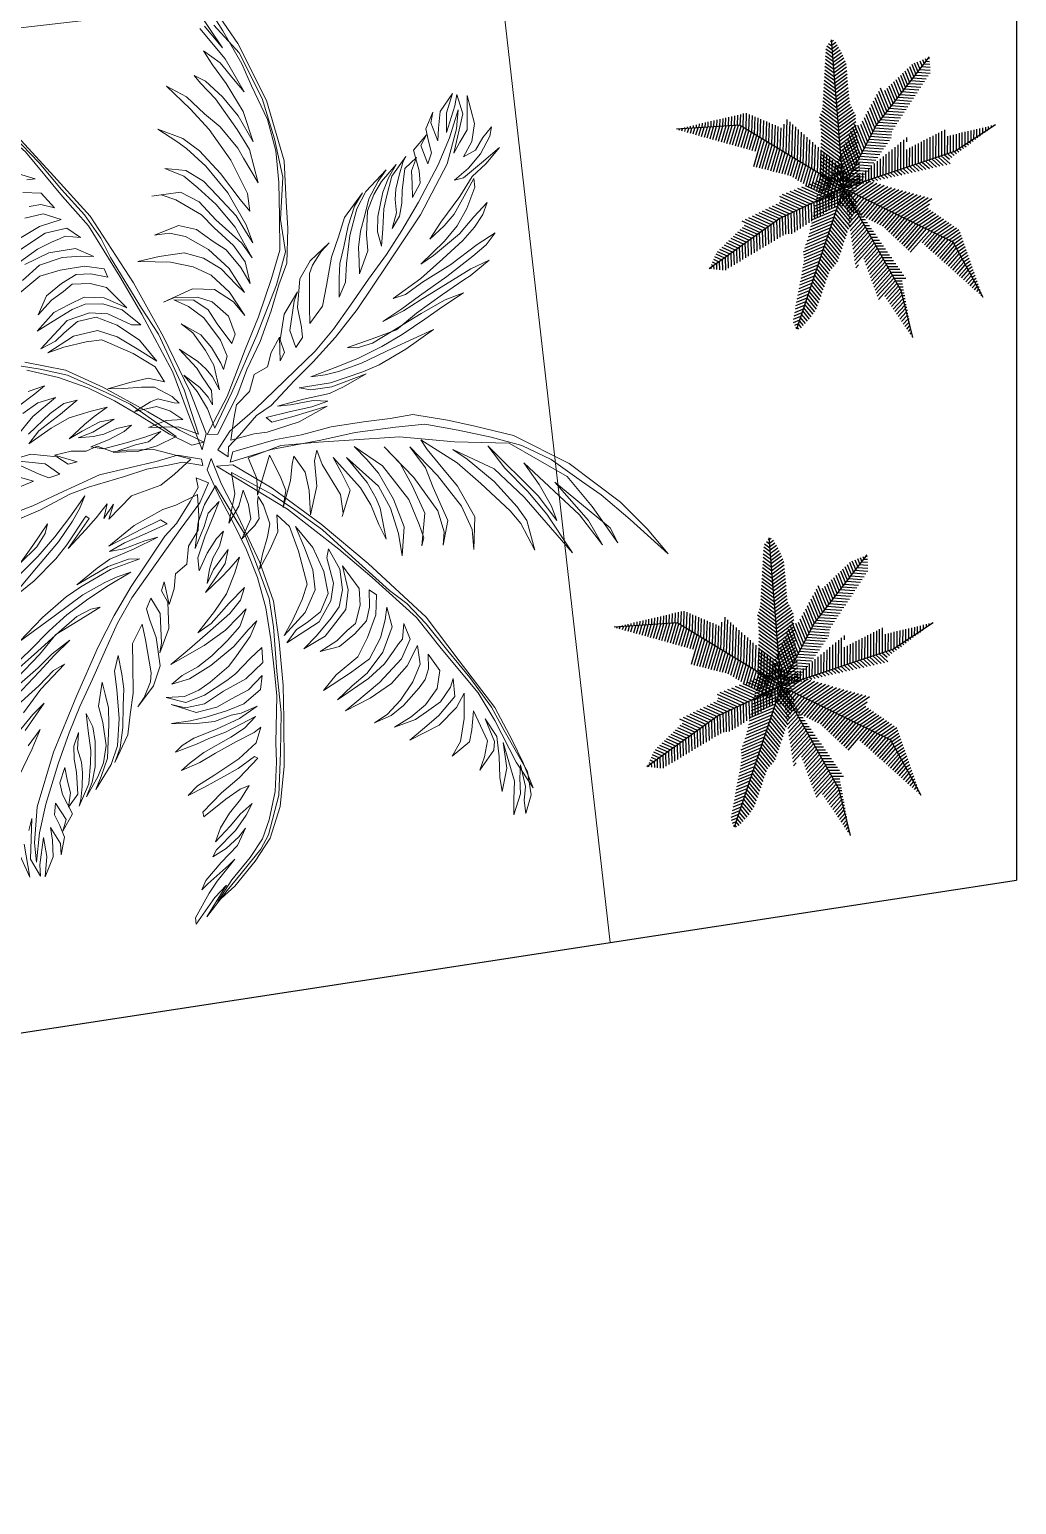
# Model space of a CAD drawing. Header units: millimetres. Extents: x 72 to 2370, y -203 to 794.
# Drawn here: x 1728.5 to 1737.47, y 323.23 to 336.64 of the extents above; entities that cross this region are included whole.
import ezdxf

# ---------------------------------------------------------------- set-up
doc = ezdxf.new("R2010")
doc.units = ezdxf.units.MM
doc.layers.add('01_Fina', color=250, linetype='Continuous', lineweight=15)
doc.layers.add('2D VEGETACION', color=74, linetype='Continuous', lineweight=5)
doc.layers.add('BOSQUENUEVO', color=64, linetype='Continuous')

# ---------------------------------------------------------------- blocks, each defined once
blk = doc.blocks.new('A-19')
at = {"layer": '2D VEGETACION'}
for points in [[(0.0015, 0.0278), (-0.0009, 0.1149), (0.0033, 0.1653), (0.003, 0.2253), (0.0087, 0.2883), (0.0156, 0.3399), (0.0192, 0.3846), (0.0468, 0.4471), (0.0704, 0.4926), (0.1082, 0.5631), (0.1877, 0.6544), (0.2856, 0.7318), (0.3487, 0.7691), (0.4059, 0.796), (0.3228, 0.7418), (0.2623, 0.6993), (0.2272, 0.6687), (0.1717, 0.6222), (0.131, 0.5739), (0.1002, 0.5207), (0.071, 0.4617), (0.0431, 0.4023), (0.0344, 0.3455), (0.0252, 0.267), (0.0228, 0.1992), (0.0162, 0.1014), (0.02, 0.0183), (0.0015, 0.0278), (0.0015, 0.0278)], [(0.0203, 0.0539), (0.0636, 0.0603), (0.0947, 0.0535), (0.0553, 0.0779), (0.0256, 0.0951), (0.0702, 0.1054), (0.0999, 0.1087), (0.1309, 0.0953), (0.0837, 0.1225), (0.0539, 0.1332), (0.0397, 0.1405), (0.0753, 0.154), (0.1114, 0.1528), (0.1577, 0.1435), (0.1069, 0.169), (0.058, 0.1771), (0.0395, 0.1866), (0.0691, 0.1899), (0.134, 0.2097), (0.1704, 0.2054), (0.1764, 0.2018), (0.131, 0.2298), (0.0929, 0.2215), (0.061, 0.214), (0.1319, 0.2506), (0.1687, 0.2615), (0.2093, 0.2667), (0.2403, 0.2738), (0.1795, 0.2774), (0.1594, 0.2744), (0.1248, 0.2656), (0.0676, 0.2386), (0.137, 0.2853), (0.1843, 0.2969), (0.2357, 0.2996), (0.2795, 0.2955), (0.226, 0.3133), (0.1688, 0.3068), (0.1128, 0.2911), (0.0811, 0.2762), (0.0507, 0.2586), (0.1009, 0.3027), (0.1769, 0.3353), (0.2293, 0.3428), (0.2563, 0.3448), (0.2705, 0.3375), (0.2109, 0.3589), (0.1524, 0.3485), (0.1051, 0.337), (0.0659, 0.3152), (0.1382, 0.3558), (0.2128, 0.3845), (0.2551, 0.3862), (0.2797, 0.3773), (0.2353, 0.3984), (0.1663, 0.3873), (0.1258, 0.3822), (0.0788, 0.3632), (0.1458, 0.4013), (0.2156, 0.431), (0.2641, 0.4399), (0.3027, 0.4334), (0.2418, 0.4509), (0.1757, 0.4337), (0.1352, 0.4146), (0.0921, 0.3943), (0.0706, 0.3874), (0.132, 0.4442), (0.1824, 0.4788), (0.2477, 0.5203), (0.2767, 0.534), (0.334, 0.5471), (0.274, 0.5467), (0.2437, 0.5357), (0.1851, 0.5048), (0.1298, 0.4647), (0.1049, 0.4423), (0.1609, 0.5106), (0.2289, 0.5534), (0.357, 0.617), (0.2719, 0.5877), (0.22, 0.5632), (0.1653, 0.5309), (0.1148, 0.5103), (0.2334, 0.5803), (0.2892, 0.6034), (0.2595, 0.6001), (0.2127, 0.5877), (0.1644, 0.5692), (0.2894, 0.6486), (0.3566, 0.6771), (0.3041, 0.6631), (0.2156, 0.6181), (0.3288, 0.6995), (0.3608, 0.707), (0.2796, 0.6762), (0.2109, 0.6439), (0.1201, 0.5516), (0.0908, 0.4495), (0.0545, 0.3486), (0.0366, 0.252), (0.0253, 0.1939), (0.0132, 0.1215), (0.0203, 0.0539), (0.0203, 0.0539)], [(-0.0211, 0.0301), (-0.0218, 0.0771), (-0.0186, 0.1022), (-0.0223, 0.1672), (-0.0379, 0.2276), (-0.0352, 0.1557), (-0.0348, 0.1161), (-0.0467, 0.1072), (-0.0461, 0.156), (-0.0447, 0.1986), (-0.0474, 0.2317), (-0.0558, 0.204), (-0.0586, 0.1597), (-0.0627, 0.1341), (-0.0628, 0.1868), (-0.0611, 0.2381), (-0.0666, 0.2678), (-0.0798, 0.3164), (-0.0723, 0.2457), (-0.0767, 0.205), (-0.0863, 0.1843), (-0.0806, 0.2451), (-0.0851, 0.3117), (-0.0904, 0.3458), (-0.107, 0.4036), (-0.1304, 0.4646), (-0.1149, 0.3794), (-0.1021, 0.3134), (-0.0979, 0.2659), (-0.0981, 0.2389), (-0.1013, 0.2116), (-0.1067, 0.2618), (-0.1126, 0.3085), (-0.1236, 0.3592), (-0.1361, 0.4038), (-0.1541, 0.4534), (-0.1688, 0.4938), (-0.1848, 0.539), (-0.18, 0.5014), (-0.1664, 0.4498), (-0.1478, 0.3876), (-0.1344, 0.3433), (-0.133, 0.3128), (-0.1382, 0.2942), (-0.1427, 0.3448), (-0.148, 0.395), (-0.1696, 0.4407), (-0.1918, 0.4991), (-0.2085, 0.546), (-0.213, 0.5601), (-0.2333, 0.6032), (-0.226, 0.5647), (-0.2061, 0.4999), (-0.1919, 0.4539), (-0.1802, 0.4175), (-0.1703, 0.3737), (-0.1846, 0.4154), (-0.2002, 0.4553), (-0.2232, 0.5155), (-0.2488, 0.5744), (-0.2633, 0.6052), (-0.2815, 0.6278), (-0.2685, 0.5887), (-0.2437, 0.5294), (-0.2243, 0.4676), (-0.2095, 0.4295), (-0.2083, 0.4042), (-0.2321, 0.4661), (-0.2584, 0.5172), (-0.2834, 0.5634), (-0.3023, 0.5921), (-0.3223, 0.6139), (-0.3428, 0.6279), (-0.3223, 0.5956), (-0.297, 0.5602), (-0.2692, 0.5013), (-0.2589, 0.4728), (-0.2907, 0.5288), (-0.3131, 0.5602), (-0.3416, 0.5865), (-0.3772, 0.6117), (-0.3945, 0.6143), (-0.3659, 0.5879), (-0.3366, 0.5598), (-0.3197, 0.5355), (-0.3018, 0.5021), (-0.3285, 0.5314), (-0.3674, 0.5797), (-0.3989, 0.6122), (-0.416, 0.6439), (-0.4396, 0.6779), (-0.4201, 0.6366), (-0.4006, 0.5953), (-0.4006, 0.577), (-0.4159, 0.6095), (-0.4374, 0.6392), (-0.466, 0.6655), (-0.4823, 0.6728), (-0.4667, 0.6512), (-0.4467, 0.6316), (-0.4399, 0.6057), (-0.4647, 0.6285), (-0.497, 0.6423), (-0.5531, 0.6427), (-0.4891, 0.6256), (-0.4691, 0.606), (-0.4516, 0.5895), (-0.5213, 0.6254), (-0.5601, 0.6233), (-0.5398, 0.6145), (-0.4939, 0.5856), (-0.5307, 0.5952), (-0.5641, 0.616), (-0.5362, 0.584), (-0.506, 0.5724), (-0.4822, 0.5654), (-0.5197, 0.5606), (-0.5391, 0.5697), (-0.5109, 0.5486), (-0.4865, 0.5472), (-0.463, 0.5475), (-0.4442, 0.5349), (-0.4821, 0.531), (-0.4992, 0.5466), (-0.4768, 0.5152), (-0.435, 0.5156), (-0.4116, 0.5115), (-0.3886, 0.4901), (-0.415, 0.496), (-0.4389, 0.5008), (-0.4616, 0.517), (-0.4465, 0.4897), (-0.4068, 0.474), (-0.3831, 0.4669), (-0.3598, 0.4564), (-0.3398, 0.4368), (-0.3677, 0.4527), (-0.3933, 0.4567), (-0.4123, 0.4628), (-0.4368, 0.476), (-0.4591, 0.4891), (-0.4685, 0.4976), (-0.4385, 0.4612), (-0.4024, 0.4417), (-0.3809, 0.4303), (-0.3442, 0.4186), (-0.3122, 0.4079), (-0.3409, 0.4072), (-0.3695, 0.4153), (-0.4129, 0.4367), (-0.4373, 0.4543), (-0.4582, 0.4756), (-0.4337, 0.4398), (-0.4129, 0.4185), (-0.3855, 0.3991), (-0.3414, 0.3855), (-0.3098, 0.38), (-0.2713, 0.353), (-0.2942, 0.3583), (-0.3206, 0.3641), (-0.3508, 0.3757), (-0.3787, 0.3916), (-0.4075, 0.407), (-0.4361, 0.4333), (-0.4534, 0.4542), (-0.4228, 0.4052), (-0.3947, 0.3798), (-0.3478, 0.3534), (-0.2965, 0.3336), (-0.2624, 0.3228), (-0.2372, 0.3035), (-0.2726, 0.3126), (-0.3003, 0.321), (-0.3291, 0.3365), (-0.3669, 0.3552), (-0.4008, 0.3768), (-0.4216, 0.3982), (-0.384, 0.3525), (-0.3505, 0.3317), (-0.3158, 0.3083), (-0.265, 0.285), (-0.228, 0.268), (-0.2017, 0.2352), (-0.232, 0.2425), (-0.296, 0.2596), (-0.3102, 0.269), (-0.3318, 0.2922), (-0.344, 0.3112), (-0.3198, 0.2667), (-0.2904, 0.2386), (-0.2378, 0.2204), (-0.1991, 0.2182), (-0.1792, 0.2147), (-0.1635, 0.1974), (-0.1988, 0.1947), (-0.2513, 0.2172), (-0.2672, 0.228), (-0.2319, 0.192), (-0.1858, 0.1718), (-0.1597, 0.1734), (-0.1464, 0.1613), (-0.191, 0.1715), (-0.1663, 0.1487), (-0.1414, 0.1346), (-0.1334, 0.1062), (-0.1037, 0.089), (-0.0849, 0.0581), (-0.0599, 0.0462), (-0.0211, 0.0301), (-0.0211, 0.0301)], [(-0.1021, 0.179), (-0.1281, 0.2227), (-0.1634, 0.277), (-0.2052, 0.3315), (-0.2743, 0.4096), (-0.3519, 0.4967), (-0.4346, 0.5717), (-0.4961, 0.6061), (-0.531, 0.6187), (-0.4825, 0.5889), (-0.4372, 0.5543), (-0.3767, 0.499), (-0.3316, 0.4536), (-0.2943, 0.4131), (-0.2566, 0.3674), (-0.2163, 0.3208), (-0.1795, 0.2769), (-0.1474, 0.2318), (-0.0676, 0.0899), (-0.0385, 0.0327), (-0.0096, 0.0011), (0.0086, 0.0172), (-0.01, 0.0224), (-0.0268, 0.0489), (-0.055, 0.0905), (-0.0668, 0.1225), (-0.1021, 0.179), (-0.1021, 0.179)], [(0.0257, 0.022), (0.0889, 0.0841), (0.1807, 0.1586), (0.2771, 0.2277), (0.4069, 0.3105), (0.5049, 0.3513), (0.6099, 0.3954), (0.6794, 0.4121), (0.7275, 0.4219), (0.7794, 0.4281), (0.7229, 0.4089), (0.6345, 0.3888), (0.5741, 0.371), (0.4729, 0.3233), (0.4026, 0.2923), (0.3058, 0.2284), (0.2364, 0.1795), (0.1359, 0.1031), (0.0776, 0.0465), (0.0202, -0.0096), (0.0257, 0.022), (0.0257, 0.022)], [(0.0395, 0.0156), (0.0812, 0.0116), (0.1332, -0.0144), (0.1064, 0.0128), (0.0785, 0.0287), (0.1082, 0.0319), (0.1364, 0.0291), (0.1693, 0.0027), (0.1504, 0.0335), (0.1398, 0.0447), (0.1081, 0.0502), (0.0978, 0.0539), (0.1166, 0.0596), (0.155, 0.0626), (0.1782, 0.052), (0.2083, 0.034), (0.2349, 0.0207), (0.2026, 0.0506), (0.1735, 0.0735), (0.1415, 0.0799), (0.1693, 0.0984), (0.2199, 0.1029), (0.2864, 0.1031), (0.3126, 0.0864), (0.3476, 0.0577), (0.3714, 0.0346), (0.3387, 0.0858), (0.3011, 0.1154), (0.262, 0.1206), (0.2171, 0.1155), (0.1726, 0.1096), (0.2201, 0.132), (0.2708, 0.1409), (0.3142, 0.1377), (0.3446, 0.1144), (0.3587, 0.0845), (0.3664, 0.0612), (0.3867, 0.0364), (0.3631, 0.107), (0.3295, 0.1395), (0.2972, 0.1533), (0.2467, 0.1532), (0.2303, 0.1605), (0.2745, 0.1717), (0.3144, 0.1668), (0.345, 0.1522), (0.3623, 0.1314), (0.3881, 0.0951), (0.4065, 0.0651), (0.3932, 0.1115), (0.3721, 0.1381), (0.3526, 0.1633), (0.3169, 0.1777), (0.269, 0.1787), (0.3199, 0.1985), (0.352, 0.1921), (0.3838, 0.1748), (0.3929, 0.1555), (0.4076, 0.1312), (0.4194, 0.0948), (0.4194, 0.1335), (0.4028, 0.1687), (0.3843, 0.1966), (0.3602, 0.2089), (0.3273, 0.217), (0.3402, 0.2285), (0.3778, 0.2172), (0.4163, 0.1902), (0.4475, 0.1629), (0.4707, 0.1136), (0.4943, 0.0818), (0.474, 0.141), (0.4571, 0.1836), (0.423, 0.2148), (0.3912, 0.2321), (0.3684, 0.2417), (0.408, 0.2421), (0.4512, 0.212), (0.4829, 0.1721), (0.4991, 0.1378), (0.5183, 0.1039), (0.4938, 0.1719), (0.4738, 0.2097), (0.4543, 0.2328), (0.4429, 0.2457), (0.4361, 0.2554), (0.4076, 0.2656), (0.4399, 0.2701), (0.4728, 0.2437), (0.5064, 0.1907), (0.533, 0.1344), (0.5429, 0.1133), (0.5311, 0.1658), (0.5143, 0.2127), (0.4887, 0.2512), (0.4554, 0.2806), (0.4918, 0.2763), (0.5218, 0.2539), (0.5498, 0.2219), (0.5704, 0.1897), (0.5802, 0.162), (0.5744, 0.197), (0.5612, 0.2251), (0.5359, 0.2627), (0.5232, 0.2782), (0.5048, 0.2899), (0.4771, 0.2962), (0.5135, 0.3102), (0.5458, 0.2964), (0.5708, 0.2662), (0.5862, 0.2337), (0.5979, 0.1973), (0.5937, 0.2405), (0.5843, 0.2651), (0.5728, 0.2962), (0.5499, 0.322), (0.5349, 0.331), (0.5696, 0.3259), (0.5978, 0.2865), (0.6111, 0.2584), (0.6293, 0.2196), (0.616, 0.2822), (0.5913, 0.3232), (0.5682, 0.3446), (0.6158, 0.3326), (0.6567, 0.3143), (0.6806, 0.2911), (0.6619, 0.3307), (0.6408, 0.3412), (0.6059, 0.3538), (0.6692, 0.3654), (0.6972, 0.3517), (0.7203, 0.3368), (0.6894, 0.3727), (0.6739, 0.3783), (0.6263, 0.372), (0.6653, 0.385), (0.7044, 0.3798), (0.7429, 0.3711), (0.7711, 0.3682), (0.7294, 0.3883), (0.6795, 0.3938), (0.7578, 0.3964), (0.7915, 0.3865), (0.8209, 0.3788), (0.7845, 0.4014), (0.7546, 0.4078), (0.7304, 0.4157), (0.773, 0.4143), (0.7989, 0.405), (0.8241, 0.4018), (0.7915, 0.4209), (0.7463, 0.4254), (0.6574, 0.4017), (0.6076, 0.389), (0.5413, 0.3631), (0.4806, 0.3344), (0.419, 0.3076), (0.3714, 0.2808), (0.3386, 0.2546), (0.2419, 0.1907), (0.1915, 0.1583), (0.1405, 0.116), (0.101, 0.0812), (0.0395, 0.0156), (0.0395, 0.0156)], [(-0.0517, 0.006), (-0.0914, 0.0012), (-0.1295, -0.0092), (-0.1664, -0.0266), (-0.1358, -0.0025), (-0.113, 0.0083), (-0.0968, 0.0127), (-0.1241, 0.0181), (-0.1543, 0.007), (-0.1732, 0.0014), (-0.2177, -0.0228), (-0.1861, 0.006), (-0.1671, 0.0182), (-0.1495, 0.0265), (-0.1215, 0.0333), (-0.1707, 0.0348), (-0.2022, 0.0264), (-0.2413, 0.0112), (-0.2643, -0.0061), (-0.234, 0.0254), (-0.2049, 0.0391), (-0.1708, 0.0487), (-0.1577, 0.0506), (-0.1813, 0.0642), (-0.2145, 0.0593), (-0.2641, 0.0391), (-0.2929, 0.0159), (-0.3126, -0.0085), (-0.3022, 0.0287), (-0.2773, 0.0512), (-0.2466, 0.0614), (-0.2023, 0.079), (-0.2181, 0.0899), (-0.2552, 0.0864), (-0.2901, 0.0624), (-0.3064, 0.0375), (-0.3169, -0.0062), (-0.3135, -0.0293), (-0.3243, 0.0322), (-0.3125, 0.0733), (-0.2801, 0.1026), (-0.2484, 0.1175), (-0.3001, 0.0996), (-0.3408, 0.074), (-0.3654, 0.0441), (-0.385, 0.0036), (-0.3931, -0.0249), (-0.4025, -0.0573), (-0.4011, -0.0147), (-0.3961, 0.0339), (-0.3766, 0.0678), (-0.3477, 0.0954), (-0.3111, 0.1159), (-0.2921, 0.1281), (-0.3443, 0.111), (-0.3906, 0.0816), (-0.4258, 0.0446), (-0.4404, 0.0162), (-0.4437, -0.0133), (-0.45, 0.0364), (-0.434, 0.0687), (-0.4029, 0.0941), (-0.3812, 0.114), (-0.3407, 0.1331), (-0.3065, 0.1428), (-0.3492, 0.1442), (-0.3856, 0.1302), (-0.4284, 0.1025), (-0.4588, 0.0849), (-0.4998, 0.0441), (-0.516, 0.0192), (-0.5182, 0.001), (-0.5121, 0.0566), (-0.4845, 0.0868), (-0.4426, 0.1098), (-0.3861, 0.1472), (-0.3532, 0.1595), (-0.4192, 0.1423), (-0.4711, 0.1178), (-0.5113, 0.0914), (-0.5405, 0.0711), (-0.5639, 0.0386), (-0.55, 0.0775), (-0.521, 0.1051), (-0.488, 0.1239), (-0.44, 0.1498), (-0.4032, 0.1607), (-0.3817, 0.1676), (-0.4187, 0.1641), (-0.4875, 0.1456), (-0.5482, 0.117), (-0.591, 0.0893), (-0.6088, 0.0744), (-0.6412, 0.0452), (-0.6115, 0.0871), (-0.5805, 0.1125), (-0.5272, 0.1409), (-0.4688, 0.1652), (-0.4424, 0.1777), (-0.4766, 0.1819), (-0.547, 0.167), (-0.6155, 0.1412), (-0.6635, 0.1153), (-0.7178, 0.0822), (-0.6879, 0.1146), (-0.6473, 0.1402), (-0.615, 0.1629), (-0.5666, 0.1857), (-0.5447, 0.1918), (-0.4917, 0.2071), (-0.5583, 0.2069), (-0.6017, 0.1939), (-0.6701, 0.1681), (-0.7067, 0.1476), (-0.7243, 0.1393), (-0.7082, 0.1577), (-0.6702, 0.182), (-0.6271, 0.2023), (-0.5711, 0.218), (-0.6325, 0.2138), (-0.6939, 0.1956), (-0.7356, 0.1792), (-0.7663, 0.169), (-0.7352, 0.1944), (-0.6983, 0.2118), (-0.6692, 0.2255), (-0.7406, 0.2058), (-0.8101, 0.173)], [(-0.8116, 0.1831), (-0.7624, 0.2063), (-0.8435, 0.1777)], [(-0.8095, 0.2013), (-0.7447, 0.2351), (-0.6481, 0.2559), (-0.5658, 0.2592), (-0.4902, 0.2562), (-0.4116, 0.2309), (-0.3486, 0.2251), (-0.2911, 0.192), (-0.2059, 0.13), (-0.1106, 0.0556), (-0.0517, 0.006), (-0.0517, 0.006)], [(-0.039, 0.0087), (-0.1047, 0.0659), (-0.1462, 0.0947), (-0.1923, 0.1332), (-0.2446, 0.1688), (-0.2897, 0.1959), (-0.3265, 0.2216), (-0.3913, 0.2404), (-0.4424, 0.2508), (-0.5199, 0.2669), (-0.6418, 0.2632), (-0.763, 0.2372), (-0.8318, 0.2123)], [(-0.8899, 0.1849), (-0.7944, 0.2149), (-0.723, 0.2346), (-0.6771, 0.2422), (-0.6059, 0.2554), (-0.5428, 0.2561), (-0.4821, 0.246), (-0.4181, 0.2311), (-0.3545, 0.2148), (-0.3051, 0.1854), (-0.2396, 0.1421), (-0.1848, 0.1013), (-0.1052, 0.0442), (-0.0434, -0.0116), (-0.039, 0.0087), (-0.039, 0.0087)], [(0.0228, -0.0288), (0.0033, -0.0157), (0.0551, -0.0089), (0.1244, 0.0065), (0.2228, 0.0249), (0.3021, 0.0316), (0.3811, 0.022), (0.4649, 0.0086), (0.5278, -0.0063), (0.6172, -0.0289), (0.6912, -0.0563), (0.7454, -0.0904), (0.7812, -0.1299), (0.8181, -0.1804), (0.8391, -0.22), (0.8047, -0.1829), (0.7723, -0.1377), (0.7432, -0.1054), (0.7103, -0.0835), (0.6604, -0.0582), (0.6056, -0.0417), (0.5695, -0.0332), (0.4813, -0.0087), (0.4357, -0.0015), (0.3728, 0.0078), (0.3107, 0.014), (0.2496, 0.0129), (0.1922, 0.006), (0.1373, -0.005), (0.0714, -0.0205), (0.0228, -0.0288), (0.0228, -0.0288)], [(0.0571, -0.0214), (0.0868, -0.051), (0.1166, -0.0715), (0.1645, -0.0899), (0.128, -0.0622), (0.1044, -0.0481), (0.0881, -0.0216), (0.1152, -0.0415), (0.1457, -0.065), (0.1837, -0.0895), (0.2089, -0.0934), (0.1793, -0.0694), (0.1561, -0.0448), (0.1459, -0.0283), (0.1721, -0.0429), (0.1917, -0.0617), (0.2102, -0.0732), (0.2365, -0.0843), (0.2134, -0.0655), (0.1826, -0.0285), (0.2073, -0.0407), (0.233, -0.0694), (0.2524, -0.0917), (0.2327, -0.0559), (0.2204, -0.036), (0.2024, -0.0105), (0.2296, -0.0269), (0.2651, -0.053), (0.2924, -0.0842), (0.3241, -0.1263), (0.3136, -0.0962), (0.2843, -0.0526), (0.2618, -0.0161), (0.284, -0.0299), (0.3039, -0.0565), (0.3299, -0.1079), (0.3533, -0.1551), (0.3706, -0.1924), (0.3511, -0.12), (0.3333, -0.0726), (0.3144, -0.042), (0.3031, -0.0238), (0.3329, -0.0443), (0.3535, -0.0739), (0.3743, -0.1113), (0.388, -0.1428), (0.3971, -0.1761), (0.4084, -0.2), (0.407, -0.1643), (0.3919, -0.1176), (0.3676, -0.0652), (0.3434, -0.0298), (0.3307, -0.0091), (0.3569, -0.0295), (0.3867, -0.0648), (0.402, -0.084), (0.4229, -0.1271), (0.4325, -0.152), (0.4374, -0.1821), (0.4305, -0.2172), (0.4493, -0.1828), (0.4449, -0.1443), (0.4283, -0.0951), (0.4196, -0.0754), (0.3981, -0.0406), (0.3834, -0.0131), (0.4118, -0.0184), (0.4342, -0.0584), (0.4468, -0.1066), (0.461, -0.1481), (0.4591, -0.1858), (0.4461, -0.211), (0.4733, -0.168), (0.4731, -0.1269), (0.465, -0.0953), (0.4561, -0.0586), (0.4361, -0.0263), (0.4614, -0.0358), (0.4806, -0.0743), (0.4845, -0.1085), (0.4869, -0.1493), (0.486, -0.183), (0.4822, -0.2196), (0.4934, -0.1784), (0.4994, -0.1381), (0.4955, -0.104), (0.4967, -0.0838), (0.4911, -0.0506), (0.506, -0.0895), (0.5143, -0.1381), (0.5202, -0.1847), (0.5282, -0.2107), (0.5379, -0.2264), (0.5327, -0.1828), (0.5282, -0.157), (0.5242, -0.1228), (0.5168, -0.0885), (0.5098, -0.0586), (0.5261, -0.0851), (0.5367, -0.1151), (0.5519, -0.1732), (0.5651, -0.2039), (0.5752, -0.2239), (0.5687, -0.1856), (0.5591, -0.1516), (0.5472, -0.1063), (0.5391, -0.0691), (0.5321, -0.054), (0.5593, -0.0703), (0.5808, -0.1108), (0.5995, -0.1632), (0.6116, -0.2015), (0.6254, -0.2238), (0.6175, -0.1887), (0.6068, -0.1473), (0.5992, -0.1165), (0.5846, -0.0798), (0.5894, -0.0746), (0.6169, -0.1193), (0.6363, -0.1599), (0.6639, -0.2046), (0.6731, -0.2047), (0.6503, -0.1548), (0.6387, -0.123), (0.6361, -0.1041), (0.6582, -0.127), (0.6786, -0.1544), (0.7018, -0.179), (0.7255, -0.1952), (0.703, -0.1588), (0.686, -0.135), (0.6714, -0.1075), (0.6907, -0.1241), (0.7138, -0.1521), (0.7414, -0.1968), (0.7523, -0.2072), (0.7436, -0.1783), (0.7279, -0.1491), (0.715, -0.1319), (0.7433, -0.1556), (0.7674, -0.1945), (0.7938, -0.2319), (0.8093, -0.244), (0.8007, -0.23), (0.7762, -0.1811), (0.7675, -0.167), (0.8003, -0.2108), (0.8192, -0.2322), (0.8584, -0.2698), (0.8707, -0.2713), (0.8298, -0.2234), (0.8124, -0.1953), (0.8621, -0.248), (0.8226, -0.197), (0.7976, -0.1621), (0.7618, -0.1133), (0.7386, -0.0923), (0.6687, -0.0531), (0.5901, -0.0296), (0.5153, -0.0083), (0.4348, 0.0037), (0.35, 0.0188), (0.2949, 0.0248), (0.2131, 0.0166), (0.1613, 0.0098), (0.0571, -0.0214), (0.0571, -0.0214)], [(-0.0485, -0.028), (-0.072, -0.0627), (-0.0854, -0.1185), (-0.0898, -0.0819), (-0.0834, -0.0499), (-0.1061, -0.0702), (-0.121, -0.0934), (-0.1224, -0.136), (-0.1329, -0.1022), (-0.1347, -0.087), (-0.1193, -0.0582), (-0.116, -0.0491), (-0.1319, -0.0587), (-0.1582, -0.0873), (-0.1649, -0.1119), (-0.1705, -0.1457), (-0.1777, -0.176), (-0.1793, -0.1316), (-0.1784, -0.0947), (-0.163, -0.0659), (-0.1958, -0.076), (-0.2319, -0.1113), (-0.2731, -0.163), (-0.2768, -0.1938), (-0.2774, -0.2381), (-0.2747, -0.2713), (-0.2939, -0.2147), (-0.2928, -0.1669), (-0.2711, -0.133), (-0.2386, -0.1015), (-0.2061, -0.0701), (-0.2536, -0.0925), (-0.2932, -0.1273), (-0.3183, -0.1628), (-0.3192, -0.1998), (-0.3047, -0.2306), (-0.2929, -0.2508), (-0.2858, -0.2819), (-0.3262, -0.2192), (-0.3295, -0.1734), (-0.3187, -0.1393), (-0.2865, -0.1005), (-0.2821, -0.0823), (-0.3193, -0.1106), (-0.3401, -0.144), (-0.3482, -0.1769), (-0.3441, -0.204), (-0.332, -0.2456), (-0.321, -0.2802), (-0.3475, -0.24), (-0.3555, -0.2072), (-0.3617, -0.1757), (-0.3504, -0.1381), (-0.3208, -0.1005), (-0.3689, -0.1286), (-0.3843, -0.1574), (-0.3917, -0.192), (-0.3825, -0.2114), (-0.3719, -0.2386), (-0.3513, -0.2708), (-0.3825, -0.2457), (-0.3986, -0.2114), (-0.4083, -0.1795), (-0.4021, -0.1517), (-0.3874, -0.1212), (-0.4053, -0.1243), (-0.4197, -0.16), (-0.4242, -0.2074), (-0.423, -0.2487), (-0.3993, -0.2989)], [(-0.4229, -0.2831), (-0.4438, -0.2435), (-0.4471, -0.1977), (-0.4401, -0.1622), (-0.4335, -0.1375), (-0.4577, -0.1683), (-0.4624, -0.22), (-0.4522, -0.2711)], [(-0.4589, -0.2797), (-0.4746, -0.2397), (-0.4808, -0.2104), (-0.4835, -0.1934), (-0.4858, -0.1816), (-0.4756, -0.1531), (-0.5, -0.1743), (-0.501, -0.2178), (-0.481, -0.2761)], [(-0.5031, -0.2682), (-0.516, -0.2248), (-0.5185, -0.1808), (-0.5383, -0.2117), (-0.5392, -0.2487)], [(-0.5588, -0.2343), (-0.5566, -0.2117), (-0.5443, -0.1876), (-0.5778, -0.2056), (-0.5886, -0.2397)], [(-0.61, -0.2262), (-0.6079, -0.2101), (-0.6255, -0.2389)], [(-0.6988, -0.2293), (-0.6358, -0.1942), (-0.5751, -0.1656), (-0.5165, -0.1348), (-0.4643, -0.1155), (-0.4232, -0.1069), (-0.3132, -0.0733), (-0.2558, -0.0537), (-0.1903, -0.0422), (-0.1387, -0.0329), (-0.0485, -0.028), (-0.0485, -0.028)], [(-0.046, -0.0129), (-0.1337, -0.023), (-0.2487, -0.0461), (-0.3646, -0.076), (-0.5106, -0.1245), (-0.6036, -0.1737), (-0.7053, -0.227), (-0.7619, -0.2688), (-0.7997, -0.3006), (-0.8383, -0.3371), (-0.7871, -0.3043), (-0.715, -0.2499), (-0.6637, -0.2149), (-0.5616, -0.1668), (-0.4939, -0.1327), (-0.383, -0.0987), (-0.3015, -0.0753), (-0.1777, -0.0459), (-0.0979, -0.0373), (-0.0172, -0.0283), (-0.046, -0.0129), (-0.046, -0.0129)], [(-0.0307, -0.0454), (-0.031, -0.0219), (-0.065, -0.0616), (-0.1153, -0.1122), (-0.1835, -0.1842), (-0.2337, -0.2465), (-0.2684, -0.3188)], [(-0.2523, -0.3188), (-0.2236, -0.2633), (-0.1894, -0.2128), (-0.1519, -0.1692), (-0.1126, -0.1292), (-0.0628, -0.0821), (-0.0307, -0.0454), (-0.0307, -0.0454)], [(-0.005, -0.0541), (0.0149, -0.0923), (0.0289, -0.1233), (0.0344, -0.1838), (0.0676, -0.2377), (0.0416, -0.2216), (0.0637, -0.2465), (0.0378, -0.2335), (0.0588, -0.2609), (0.0756, -0.2857), (0.1025, -0.3285), (0.0566, -0.2742), (0.0504, -0.2797), (0.0954, -0.3291), (0.1163, -0.3565), (0.1467, -0.4084), (0.1737, -0.4678), (0.1237, -0.3974), (0.0853, -0.3434), (0.0534, -0.3067), (0.0338, -0.2881), (0.0118, -0.2716), (0.0444, -0.3102), (0.0744, -0.3476), (0.103, -0.3897), (0.1267, -0.4296)], [(0.1069, -0.4268), (0.0841, -0.3866), (0.0631, -0.3644), (0.0461, -0.3553), (0.0795, -0.3935), (0.112, -0.4321)], [(-0.0349, -0.4021), (-0.0405, -0.3605), (-0.0562, -0.3873)], [(-0.0758, -0.3771), (-0.051, -0.3468), (-0.0397, -0.3299), (-0.041, -0.3075), (-0.0677, -0.3303), (-0.0878, -0.3838)], [(-0.0909, -0.4027), (-0.0926, -0.3523), (-0.0753, -0.3051), (-0.0561, -0.2873), (-0.0557, -0.2694), (-0.0792, -0.3086), (-0.0785, -0.275), (-0.0715, -0.2473), (-0.0753, -0.2238), (-0.0574, -0.1971), (-0.0534, -0.1695), (-0.0415, -0.1191), (-0.005, -0.0541), (-0.005, -0.0541)], [(-0.0028, -0.2605), (0.0014, -0.2985), (0.0162, -0.3616), (0.0266, -0.4295)], [(0.0113, -0.4302), (0.0054, -0.3741), (-0.0054, -0.3189), (-0.0203, -0.2339), (-0.0191, -0.172), (-0.018, -0.1205), (-0.0191, -0.0772), (0, -0.0344), (0.0126, -0.0348), (-0.0036, -0.0712), (-0.0051, -0.0999), (-0.0079, -0.1416), (-0.0049, -0.1874), (-0.0028, -0.2605), (-0.0028, -0.2605)], [(0.1719, -0.1914), (0.2051, -0.2286), (0.2508, -0.2747), (0.3021, -0.3203), (0.3839, -0.3847), (0.4779, -0.4558), (0.5726, -0.5131), (0.6394, -0.5354), (0.6761, -0.5412), (0.6229, -0.521), (0.5719, -0.4956), (0.502, -0.4526), (0.4492, -0.4165), (0.4049, -0.3838), (0.3599, -0.3468), (0.311, -0.3078), (0.2671, -0.2724), (0.2266, -0.2333), (0.1215, -0.109), (0.0813, -0.0588), (0.0478, -0.0327), (0.0328, -0.0533), (0.0514, -0.0541), (0.0737, -0.0764), (0.1084, -0.1125), (0.1269, -0.1411), (0.1719, -0.1914), (0.1719, -0.1914)], [(-0.0552, -0.0709), (-0.047, -0.1112), (-0.0456, -0.1482), (-0.0559, -0.1971), (-0.0592, -0.1513), (-0.0586, -0.1253), (-0.0719, -0.0971), (-0.0692, -0.1302), (-0.0674, -0.1681), (-0.0676, -0.2134), (-0.0772, -0.2362), (-0.0816, -0.1996), (-0.09, -0.1659), (-0.0979, -0.1492), (-0.099, -0.1787), (-0.0948, -0.2058), (-0.0957, -0.2266), (-0.1003, -0.2557), (-0.104, -0.2252), (-0.1181, -0.1791), (-0.1201, -0.2069), (-0.1109, -0.2446), (-0.1029, -0.273), (-0.1221, -0.2369), (-0.1325, -0.2149), (-0.144, -0.1859), (-0.1438, -0.2181), (-0.1422, -0.2626), (-0.1314, -0.3015), (-0.1134, -0.3511), (-0.1328, -0.3259), (-0.1535, -0.2775), (-0.1717, -0.2388), (-0.1719, -0.2658), (-0.1596, -0.2965), (-0.1316, -0.3468)], [(-0.133, -0.3711), (-0.1629, -0.3304), (-0.1783, -0.2978), (-0.1874, -0.2785), (-0.1856, -0.3142), (-0.1729, -0.348)], [(-0.1879, -0.3551), (-0.2044, -0.3155), (-0.2147, -0.2935), (-0.212, -0.3267)], [(-0.2827, -0.3729), (-0.2482, -0.2932), (-0.2236, -0.245), (-0.1721, -0.181), (-0.1382, -0.1413), (-0.0552, -0.0709), (-0.0552, -0.0709)], [(0.0646, -0.059), (0.0741, -0.105), (0.0755, -0.1317), (0.0916, -0.1934), (0.118, -0.2511), (0.1021, -0.1797), (0.0942, -0.1409), (0.1049, -0.1307), (0.1128, -0.1779), (0.1194, -0.22), (0.1283, -0.252), (0.1306, -0.2239), (0.1256, -0.1806), (0.1248, -0.1547), (0.1356, -0.2058), (0.1431, -0.2557), (0.154, -0.2839), (0.1753, -0.3297), (0.156, -0.2619), (0.1521, -0.2203), (0.1569, -0.1987), (0.1627, -0.2595), (0.1805, -0.3236), (0.1921, -0.356), (0.2197, -0.4105), (0.2536, -0.4652), (0.2216, -0.385), (0.1972, -0.3234), (0.1844, -0.2761), (0.1801, -0.2504), (0.1776, -0.2222), (0.1915, -0.271), (0.2074, -0.316), (0.2264, -0.3635), (0.2478, -0.4044), (0.2749, -0.4497), (0.2961, -0.4872)], [(0.3093, -0.492), (0.2854, -0.4444), (0.2555, -0.3868), (0.2348, -0.3453), (0.2276, -0.3156), (0.2285, -0.297), (0.2432, -0.3452), (0.2579, -0.3935), (0.2877, -0.4343), (0.3204, -0.4875)], [(0.3339, -0.4861), (0.3121, -0.443), (0.2929, -0.4101), (0.2755, -0.3698), (0.2968, -0.4072), (0.3205, -0.443), (0.3544, -0.4977)], [(0.3764, -0.5081), (0.3464, -0.4505), (0.3247, -0.4158), (0.3181, -0.3918), (0.3537, -0.4489), (0.3892, -0.4927)], [(0.4353, -0.5278), (0.3974, -0.4759), (0.3815, -0.449), (0.4232, -0.4981)], [(0.4535, -0.5), (0.429, -0.4697), (0.4614, -0.4943), (0.5081, -0.5336)], [(0.6471, -0.5707), (0.7015, -0.5612), (0.6362, -0.5558)], [(0.6129, -0.5403), (0.5924, -0.5287), (0.6676, -0.551), (0.7047, -0.5408), (0.6832, -0.536), (0.6335, -0.5157), (0.6706, -0.5187), (0.7081, -0.5323), (0.6744, -0.5075), (0.6428, -0.5004), (0.6181, -0.498), (0.6533, -0.4868), (0.6748, -0.4915), (0.6432, -0.4761), (0.619, -0.4793), (0.596, -0.4841), (0.5749, -0.4766), (0.6108, -0.4648), (0.6313, -0.4764), (0.6034, -0.4497), (0.5623, -0.4593), (0.5387, -0.4584), (0.5121, -0.4417), (0.5397, -0.4432), (0.5627, -0.4433), (0.5888, -0.4544), (0.5689, -0.4304), (0.527, -0.4224), (0.5015, -0.4205), (0.4767, -0.4145), (0.4534, -0.399), (0.4845, -0.4088), (0.5104, -0.408), (0.5308, -0.4112), (0.5568, -0.4187), (0.5812, -0.4274), (0.592, -0.434), (0.5548, -0.4045), (0.5165, -0.3915), (0.4932, -0.3844), (0.455, -0.3798), (0.4216, -0.3753), (0.4497, -0.3692), (0.4784, -0.3723), (0.5259, -0.3847), (0.5532, -0.3973), (0.5782, -0.4151), (0.5462, -0.3844), (0.5225, -0.3667), (0.4911, -0.3535), (0.4466, -0.3486), (0.414, -0.3483), (0.3703, -0.3296), (0.3946, -0.33), (0.4216, -0.3307), (0.4532, -0.3378), (0.4844, -0.3475), (0.5156, -0.3573), (0.5472, -0.3776), (0.569, -0.3942), (0.5295, -0.3532), (0.4973, -0.3321), (0.4469, -0.3159), (0.3914, -0.3058), (0.3558, -0.3016), (0.3282, -0.2869), (0.3648, -0.2891), (0.3935, -0.2922), (0.4247, -0.302), (0.4654, -0.3132), (0.5028, -0.3281), (0.5272, -0.3452), (0.4816, -0.3074), (0.4449, -0.2933), (0.4064, -0.2768), (0.3521, -0.2634), (0.3125, -0.2538), (0.2806, -0.2265), (0.3117, -0.2279), (0.377, -0.2332), (0.3935, -0.2393), (0.4197, -0.2587), (0.4338, -0.2749), (0.4025, -0.2351), (0.3683, -0.2131), (0.313, -0.2065), (0.2748, -0.2103), (0.2546, -0.2106), (0.2365, -0.1973), (0.27, -0.1872), (0.3259, -0.1995), (0.3435, -0.2071), (0.3021, -0.1783), (0.2522, -0.1677), (0.2276, -0.1736), (0.2124, -0.1643), (0.2573, -0.1664), (0.2301, -0.149), (0.2024, -0.139), (0.1897, -0.1134), (0.1568, -0.1013), (0.1317, -0.0751), (0.1057, -0.0675), (0.0646, -0.059), (0.0646, -0.059)]]:
    blk.add_lwpolyline(points, dxfattribs=at)
blk = doc.blocks.new('*X73')
at = {"color": 0}
for p, q in [((6.816, 6.688), (7.263, 6.874)), ((6.827, 6.747), (7.284, 6.937)), ((6.839, 6.806), (7.285, 6.992)), ((6.851, 6.865), (7.185, 7.004)), ((6.863, 6.924), (7.084, 7.017)), ((6.875, 6.983), (6.984, 7.029)), ((6.768, 6.451), (7.179, 6.623)), ((6.78, 6.511), (7.2, 6.686)), ((6.792, 6.57), (7.221, 6.749)), ((6.804, 6.629), (7.242, 6.812)), ((6.718, 6.214), (7.095, 6.371)), ((6.731, 6.273), (7.116, 6.434)), ((6.743, 6.333), (7.137, 6.497)), ((6.756, 6.392), (7.158, 6.56)), ((6.635, 5.963), (7.012, 6.12)), ((6.657, 6.026), (7.032, 6.182)), ((6.68, 6.09), (7.053, 6.245)), ((6.702, 6.153), (7.074, 6.308)), ((6.614, 5.9), (6.991, 6.057)), ((6.619, 5.848), (6.97, 5.994)), ((6.625, 5.796), (6.949, 5.931)), ((6.627, 5.742), (6.928, 5.868)), ((6.584, 5.508), (6.844, 5.616)), ((6.594, 5.566), (6.865, 5.679)), ((6.605, 5.625), (6.886, 5.742)), ((6.616, 5.684), (6.907, 5.805)), ((6.54, 5.273), (6.76, 5.365)), ((6.551, 5.332), (6.781, 5.428)), ((6.562, 5.39), (6.802, 5.49)), ((6.573, 5.449), (6.823, 5.553)), ((6.486, 4.98), (6.655, 5.05)), ((6.497, 5.038), (6.676, 5.113)), ((6.508, 5.097), (6.697, 5.176)), ((6.519, 5.156), (6.718, 5.239)), ((6.529, 5.214), (6.739, 5.302)), ((6.443, 4.745), (6.571, 4.798)), ((6.454, 4.803), (6.592, 4.861)), ((6.464, 4.862), (6.613, 4.924)), ((6.475, 4.921), (6.634, 4.987)), ((6.446, 4.692), (6.551, 4.736)), ((6.466, 4.646), (6.53, 4.673)), ((6.485, 4.6), (6.509, 4.61))]:
    blk.add_line(p, q, dxfattribs=at)
blk = doc.blocks.new('*X74')
at = {"color": 0}
for p, q in [((7.48, 6.566), (7.252, 6.841)), ((7.499, 6.622), (7.27, 6.896)), ((7.518, 6.678), (7.289, 6.952)), ((7.536, 6.733), (7.376, 6.926)), ((7.406, 6.343), (7.177, 6.617)), ((7.425, 6.399), (7.196, 6.673)), ((7.443, 6.454), (7.215, 6.729)), ((7.462, 6.51), (7.233, 6.785)), ((7.313, 6.064), (7.084, 6.338)), ((7.332, 6.119), (7.103, 6.394)), ((7.35, 6.175), (7.122, 6.45)), ((7.369, 6.231), (7.14, 6.506)), ((7.388, 6.287), (7.159, 6.562)), ((7.239, 5.84), (7.01, 6.115)), ((7.257, 5.896), (7.029, 6.171)), ((7.276, 5.952), (7.047, 6.227)), ((7.295, 6.008), (7.066, 6.283)), ((7.104, 5.612), (6.917, 5.836)), ((7.137, 5.65), (6.936, 5.892)), ((7.17, 5.689), (6.954, 5.948)), ((7.202, 5.729), (6.973, 6.003)), ((7.22, 5.785), (6.991, 6.059)), ((6.991, 5.357), (6.824, 5.557)), ((7.01, 5.412), (6.843, 5.613)), ((7.029, 5.467), (6.861, 5.669)), ((7.048, 5.522), (6.88, 5.724)), ((7.071, 5.573), (6.899, 5.78)), ((6.915, 5.136), (6.75, 5.334)), ((6.934, 5.191), (6.768, 5.39)), ((6.953, 5.246), (6.787, 5.445)), ((6.972, 5.301), (6.806, 5.501)), ((6.81, 4.871), (6.657, 5.055)), ((6.838, 4.915), (6.675, 5.111)), ((6.857, 4.97), (6.694, 5.166)), ((6.877, 5.025), (6.713, 5.222)), ((6.896, 5.08), (6.731, 5.278)), ((6.684, 4.71), (6.582, 4.831)), ((6.718, 4.747), (6.601, 4.887)), ((6.748, 4.788), (6.62, 4.943)), ((6.779, 4.83), (6.638, 4.999)), ((6.535, 4.576), (6.508, 4.608)), ((6.58, 4.601), (6.527, 4.664)), ((6.614, 4.637), (6.545, 4.72)), ((6.649, 4.674), (6.564, 4.776))]:
    blk.add_line(p, q, dxfattribs=at)
blk = doc.blocks.new('*X77')
at = {"color": 0}
for p, q in [((6.775, 7.087), (7.149, 6.917)), ((6.84, 7.112), (7.208, 6.945)), ((6.906, 7.137), (7.267, 6.974)), ((6.972, 7.162), (7.271, 7.027)), ((7.037, 7.187), (7.198, 7.115)), ((7.103, 7.212), (7.124, 7.203)), ((6.204, 6.851), (6.616, 6.665)), ((6.25, 6.885), (6.675, 6.693)), ((6.316, 6.91), (6.734, 6.721)), ((6.381, 6.936), (6.793, 6.749)), ((6.447, 6.961), (6.852, 6.777)), ((6.512, 6.986), (6.912, 6.805)), ((6.578, 7.011), (6.971, 6.833)), ((6.644, 7.036), (7.03, 6.861)), ((6.709, 7.061), (7.089, 6.889)), ((5.85, 6.572), (6.156, 6.434)), ((5.908, 6.601), (6.203, 6.467)), ((5.966, 6.63), (6.26, 6.496)), ((6.023, 6.658), (6.319, 6.524)), ((6.081, 6.687), (6.379, 6.552)), ((6.139, 6.716), (6.438, 6.581)), ((6.197, 6.744), (6.497, 6.609)), ((6.215, 6.791), (6.556, 6.637)), ((5.56, 6.429), (5.921, 6.266)), ((5.563, 6.318), (5.827, 6.199)), ((5.601, 6.356), (5.874, 6.232)), ((5.618, 6.458), (5.968, 6.299)), ((5.676, 6.486), (6.015, 6.333)), ((5.734, 6.515), (6.062, 6.367)), ((5.792, 6.544), (6.109, 6.4)), ((5.332, 6.093), (5.544, 5.997)), ((5.37, 6.131), (5.591, 6.031)), ((5.409, 6.168), (5.638, 6.064)), ((5.447, 6.206), (5.686, 6.098)), ((5.486, 6.243), (5.733, 6.131)), ((5.524, 6.281), (5.78, 6.165)), ((5.092, 5.818), (5.215, 5.762)), ((5.112, 5.864), (5.262, 5.795)), ((5.139, 5.906), (5.309, 5.829)), ((5.178, 5.944), (5.356, 5.863)), ((5.216, 5.981), (5.403, 5.896)), ((5.255, 6.019), (5.45, 5.93)), ((5.293, 6.056), (5.497, 5.963)), ((5.013, 5.634), (5.027, 5.627)), ((5.032, 5.68), (5.074, 5.661)), ((5.052, 5.726), (5.121, 5.695)), ((5.072, 5.772), (5.168, 5.728))]:
    blk.add_line(p, q, dxfattribs=at)
blk = doc.blocks.new('*X78')
at = {"color": 0}
for p, q in [((6.955, 6.55), (6.947, 6.822)), ((7.004, 6.582), (6.996, 6.845)), ((7.053, 6.613), (7.045, 6.868)), ((7.102, 6.644), (7.095, 6.892)), ((7.151, 6.675), (7.144, 6.915)), ((7.2, 6.707), (7.193, 6.939)), ((7.249, 6.738), (7.243, 6.962)), ((7.298, 6.769), (7.292, 6.985)), ((7.348, 6.8), (7.343, 6.941)), ((7.397, 6.832), (7.395, 6.88)), ((6.415, 6.21), (6.404, 6.565)), ((6.464, 6.238), (6.454, 6.588)), ((6.513, 6.269), (6.503, 6.611)), ((6.562, 6.3), (6.552, 6.635)), ((6.611, 6.332), (6.601, 6.658)), ((6.66, 6.363), (6.651, 6.681)), ((6.71, 6.394), (6.7, 6.705)), ((6.759, 6.425), (6.749, 6.728)), ((6.808, 6.457), (6.799, 6.752)), ((6.857, 6.488), (6.848, 6.775)), ((6.906, 6.519), (6.897, 6.798)), ((6.02, 6.031), (6.011, 6.331)), ((6.069, 6.061), (6.06, 6.366)), ((6.118, 6.09), (6.109, 6.401)), ((6.168, 6.12), (6.158, 6.436)), ((6.217, 6.15), (6.207, 6.471)), ((6.266, 6.179), (6.256, 6.494)), ((6.315, 6.202), (6.306, 6.518)), ((6.365, 6.206), (6.355, 6.541)), ((5.676, 5.824), (5.668, 6.086)), ((5.725, 5.854), (5.717, 6.121)), ((5.775, 5.883), (5.766, 6.156)), ((5.824, 5.913), (5.815, 6.191)), ((5.873, 5.942), (5.864, 6.226)), ((5.922, 5.972), (5.913, 6.261)), ((5.971, 6.002), (5.962, 6.296)), ((5.332, 5.617), (5.326, 5.841)), ((5.382, 5.647), (5.375, 5.876)), ((5.431, 5.676), (5.424, 5.911)), ((5.48, 5.706), (5.473, 5.946)), ((5.529, 5.735), (5.522, 5.981)), ((5.578, 5.765), (5.57, 6.016)), ((5.627, 5.795), (5.619, 6.051)), ((5.033, 5.606), (5.032, 5.631)), ((5.083, 5.601), (5.081, 5.666)), ((5.133, 5.596), (5.13, 5.701)), ((5.183, 5.591), (5.179, 5.736)), ((5.233, 5.586), (5.228, 5.771)), ((5.283, 5.587), (5.277, 5.806))]:
    blk.add_line(p, q, dxfattribs=at)
blk = doc.blocks.new('*X80')
at = {"color": 0}
for p, q in [((7.304, 7.045), (7.495, 7.177)), ((7.306, 7.108), (7.432, 7.195)), ((7.307, 6.987), (7.558, 7.16)), ((7.309, 7.17), (7.369, 7.212)), ((7.359, 6.962), (7.62, 7.142)), ((7.41, 6.936), (7.683, 7.125)), ((7.461, 6.911), (7.746, 7.107)), ((7.513, 6.886), (7.808, 7.09)), ((7.564, 6.861), (7.871, 7.073)), ((7.615, 6.835), (7.934, 7.055)), ((7.667, 6.81), (7.997, 7.038)), ((7.718, 6.785), (8.059, 7.02)), ((7.769, 6.759), (8.122, 7.003)), ((7.821, 6.734), (8.185, 6.985)), ((7.872, 6.709), (8.247, 6.968)), ((7.924, 6.683), (8.31, 6.95)), ((7.975, 6.658), (8.373, 6.933)), ((8.026, 6.633), (8.436, 6.915)), ((8.078, 6.608), (8.498, 6.898)), ((8.129, 6.582), (8.561, 6.88)), ((8.18, 6.557), (8.624, 6.863)), ((8.232, 6.532), (8.686, 6.845)), ((8.283, 6.506), (8.749, 6.828)), ((8.334, 6.481), (8.812, 6.81)), ((8.386, 6.456), (8.769, 6.72)), ((8.437, 6.43), (8.747, 6.644)), ((8.489, 6.405), (8.791, 6.614)), ((8.54, 6.38), (8.835, 6.584)), ((8.591, 6.354), (8.879, 6.553)), ((8.643, 6.329), (8.924, 6.523)), ((8.694, 6.304), (8.968, 6.493)), ((8.745, 6.279), (9.012, 6.462)), ((8.797, 6.253), (9.056, 6.432)), ((8.848, 6.228), (9.1, 6.402)), ((8.899, 6.203), (9.144, 6.371)), ((8.951, 6.177), (9.188, 6.341)), ((9.002, 6.152), (9.232, 6.311)), ((9.054, 6.127), (9.276, 6.28)), ((9.105, 6.101), (9.296, 6.233)), ((9.156, 6.076), (9.313, 6.184)), ((9.188, 6.037), (9.33, 6.136)), ((9.212, 5.993), (9.348, 6.087)), ((9.236, 5.949), (9.365, 6.038)), ((9.26, 5.905), (9.382, 5.989)), ((9.284, 5.86), (9.399, 5.94)), ((9.308, 5.816), (9.416, 5.891)), ((9.332, 5.772), (9.434, 5.842)), ((9.356, 5.728), (9.451, 5.793)), ((9.38, 5.684), (9.468, 5.744)), ((9.404, 5.64), (9.485, 5.696)), ((9.428, 5.596), (9.502, 5.647)), ((9.452, 5.551), (9.519, 5.598)), ((9.476, 5.507), (9.537, 5.549)), ((9.5, 5.463), (9.554, 5.5)), ((9.524, 5.419), (9.571, 5.451)), ((9.549, 5.375), (9.588, 5.402)), ((9.573, 5.331), (9.605, 5.353)), ((9.597, 5.287), (9.623, 5.304)), ((9.621, 5.242), (9.64, 5.256)), ((9.645, 5.198), (9.657, 5.207)), ((9.669, 5.154), (9.674, 5.158))]:
    blk.add_line(p, q, dxfattribs=at)
blk = doc.blocks.new('*X79')
at = {"color": 0}
for p, q in [((7.234, 6.712), (7.423, 6.93)), ((7.259, 6.818), (7.377, 6.953)), ((7.273, 6.681), (7.47, 6.907)), ((7.285, 6.924), (7.33, 6.976)), ((7.32, 6.659), (7.516, 6.884)), ((7.366, 6.636), (7.562, 6.861)), ((7.412, 6.613), (7.609, 6.839)), ((7.459, 6.59), (7.655, 6.816)), ((7.505, 6.567), (7.702, 6.793)), ((7.551, 6.544), (7.748, 6.77)), ((7.598, 6.521), (7.794, 6.747)), ((7.644, 6.498), (7.841, 6.724)), ((7.69, 6.475), (7.887, 6.701)), ((7.737, 6.452), (7.934, 6.679)), ((7.783, 6.43), (7.98, 6.656)), ((7.829, 6.407), (8.026, 6.633)), ((7.876, 6.384), (8.073, 6.61)), ((7.922, 6.361), (8.119, 6.587)), ((7.969, 6.338), (8.165, 6.564)), ((8.005, 6.304), (8.212, 6.541)), ((8.041, 6.269), (8.258, 6.519)), ((8.078, 6.235), (8.305, 6.496)), ((8.114, 6.201), (8.351, 6.473)), ((8.151, 6.167), (8.397, 6.45)), ((8.187, 6.132), (8.444, 6.427)), ((8.224, 6.098), (8.49, 6.404)), ((8.26, 6.064), (8.537, 6.381)), ((8.297, 6.03), (8.583, 6.359)), ((8.333, 5.995), (8.629, 6.336)), ((8.37, 5.961), (8.676, 6.313)), ((8.406, 5.927), (8.722, 6.29)), ((8.443, 5.893), (8.769, 6.267)), ((8.648, 6.052), (8.815, 6.244)), ((8.686, 6.02), (8.861, 6.221)), ((8.723, 5.986), (8.908, 6.199)), ((8.76, 5.953), (8.954, 6.176)), ((8.797, 5.919), (9.001, 6.153)), ((8.835, 5.886), (9.047, 6.13)), ((8.872, 5.853), (9.093, 6.107)), ((8.909, 5.819), (9.14, 6.084)), ((8.946, 5.786), (9.179, 6.053)), ((8.983, 5.752), (9.204, 6.006)), ((9.021, 5.719), (9.23, 5.959)), ((9.058, 5.686), (9.255, 5.913)), ((9.095, 5.652), (9.281, 5.866)), ((9.132, 5.619), (9.306, 5.819)), ((9.169, 5.585), (9.332, 5.772)), ((9.207, 5.552), (9.358, 5.725)), ((9.244, 5.518), (9.383, 5.678)), ((9.281, 5.485), (9.409, 5.632)), ((9.318, 5.452), (9.434, 5.585)), ((9.355, 5.418), (9.46, 5.538)), ((9.393, 5.385), (9.485, 5.491)), ((9.43, 5.351), (9.511, 5.444)), ((9.467, 5.318), (9.536, 5.397)), ((9.504, 5.285), (9.562, 5.351)), ((9.542, 5.251), (9.587, 5.304)), ((9.579, 5.218), (9.613, 5.257)), ((9.616, 5.184), (9.638, 5.21)), ((9.653, 5.151), (9.664, 5.163))]:
    blk.add_line(p, q, dxfattribs=at)
blk = doc.blocks.new('*X76')
at = {"color": 0}
for p, q in [((7.324, 6.95), (7.329, 6.95)), ((7.352, 6.9), (7.364, 6.9)), ((7.379, 6.85), (7.398, 6.85)), ((7.407, 6.8), (7.433, 6.8)), ((7.435, 6.75), (7.467, 6.75)), ((7.463, 6.7), (7.502, 6.7)), ((7.491, 6.65), (7.536, 6.65)), ((7.519, 6.6), (7.571, 6.6)), ((7.546, 6.55), (7.605, 6.55)), ((7.574, 6.5), (7.64, 6.5)), ((7.602, 6.45), (7.675, 6.45)), ((7.63, 6.4), (7.709, 6.4)), ((7.658, 6.35), (7.744, 6.35)), ((7.686, 6.3), (7.778, 6.3)), ((7.714, 6.25), (7.813, 6.25)), ((7.741, 6.2), (7.847, 6.2)), ((7.769, 6.15), (7.882, 6.15)), ((7.797, 6.1), (7.917, 6.1)), ((7.825, 6.05), (7.951, 6.05)), ((7.853, 6), (7.986, 6)), ((7.881, 5.95), (8.02, 5.95)), ((7.909, 5.9), (8.055, 5.9)), ((7.936, 5.85), (8.089, 5.85)), ((7.964, 5.8), (8.124, 5.8)), ((7.992, 5.75), (8.158, 5.75)), ((8.02, 5.7), (8.193, 5.7)), ((8.048, 5.65), (8.228, 5.65)), ((8.076, 5.6), (8.262, 5.6)), ((8.103, 5.55), (8.297, 5.55)), ((8.131, 5.5), (8.331, 5.5)), ((8.159, 5.45), (8.366, 5.45)), ((8.187, 5.4), (8.301, 5.4)), ((8.215, 5.35), (8.31, 5.35)), ((8.243, 5.3), (8.319, 5.3)), ((8.271, 5.25), (8.329, 5.25)), ((8.288, 5.2), (8.338, 5.2)), ((8.3, 5.15), (8.347, 5.15)), ((8.313, 5.1), (8.356, 5.1)), ((8.325, 5.05), (8.366, 5.05)), ((8.338, 5), (8.375, 5)), ((8.35, 4.95), (8.384, 4.95)), ((8.363, 4.9), (8.393, 4.9)), ((8.375, 4.85), (8.402, 4.85)), ((8.388, 4.8), (8.412, 4.8)), ((8.4, 4.75), (8.421, 4.75)), ((8.413, 4.7), (8.43, 4.7)), ((8.425, 4.65), (8.439, 4.65)), ((8.438, 4.6), (8.449, 4.6)), ((8.45, 4.55), (8.458, 4.55)), ((8.463, 4.5), (8.467, 4.5)), ((8.475, 4.45), (8.476, 4.45))]:
    blk.add_line(p, q, dxfattribs=at)
blk = doc.blocks.new('*X75')
at = {"color": 0}
for p, q in [((7.306, 6.959), (7.314, 6.968)), ((7.316, 6.896), (7.34, 6.922)), ((7.326, 6.832), (7.365, 6.876)), ((7.335, 6.769), (7.391, 6.83)), ((7.345, 6.705), (7.416, 6.783)), ((7.355, 6.642), (7.442, 6.737)), ((7.364, 6.578), (7.468, 6.691)), ((7.374, 6.515), (7.493, 6.645)), ((7.384, 6.451), (7.519, 6.599)), ((7.393, 6.388), (7.545, 6.553)), ((7.403, 6.324), (7.57, 6.507)), ((7.413, 6.261), (7.596, 6.461)), ((7.423, 6.197), (7.622, 6.415)), ((7.432, 6.134), (7.647, 6.369)), ((7.442, 6.07), (7.673, 6.323)), ((7.452, 6.006), (7.699, 6.277)), ((7.461, 5.943), (7.724, 6.231)), ((7.471, 5.879), (7.75, 6.185)), ((7.481, 5.816), (7.776, 6.139)), ((7.49, 5.752), (7.801, 6.093)), ((7.5, 5.689), (7.827, 6.047)), ((7.645, 5.773), (7.853, 6.001)), ((7.664, 5.72), (7.878, 5.955)), ((7.684, 5.668), (7.904, 5.908)), ((7.703, 5.615), (7.929, 5.862)), ((7.723, 5.562), (7.955, 5.816)), ((7.51, 5.625), (7.557, 5.677)), ((7.742, 5.509), (7.981, 5.77)), ((7.761, 5.456), (8.006, 5.724)), ((7.781, 5.403), (8.032, 5.678)), ((7.8, 5.35), (8.058, 5.632)), ((7.82, 5.297), (8.083, 5.586)), ((7.839, 5.245), (8.109, 5.54)), ((7.859, 5.192), (8.135, 5.494)), ((7.878, 5.139), (8.16, 5.448)), ((7.897, 5.086), (8.186, 5.402)), ((8.008, 5.132), (8.212, 5.356)), ((8.036, 5.09), (8.237, 5.31)), ((8.065, 5.047), (8.263, 5.264)), ((8.094, 5.004), (8.284, 5.213)), ((8.122, 4.962), (8.299, 5.155)), ((8.151, 4.919), (8.313, 5.097)), ((8.18, 4.876), (8.328, 5.038)), ((8.209, 4.834), (8.343, 4.98)), ((8.237, 4.791), (8.357, 4.922)), ((8.266, 4.748), (8.372, 4.864)), ((8.295, 4.705), (8.386, 4.806)), ((8.323, 4.663), (8.401, 4.747)), ((8.352, 4.62), (8.415, 4.689)), ((8.381, 4.577), (8.43, 4.631)), ((8.41, 4.535), (8.444, 4.573)), ((8.438, 4.492), (8.459, 4.515)), ((8.467, 4.449), (8.473, 4.456))]:
    blk.add_line(p, q, dxfattribs=at)
blk = doc.blocks.new('ARB16')
for points in [[(0.025, -0.003), (-0.153, 2.167)], [(0.025, -0.003), (0.504, 0.913), (1.281, 1.916)], [(0.025, -0.003), (-1.497, 0.92), (-2.419, 0.857)], [(0.025, -0.003), (1.656, 0.535), (2.249, 0.926)], [(0.025, -0.003), (-0.908, -0.446), (-1.941, -1.184)], [(0.025, -0.003), (-0.663, -2.069)], [(0.025, -0.003), (1.623, -0.79), (2.065, -1.602)], [(0.025, -0.003), (0.861, -1.504), (1.033, -2.192)]]:
    blk.add_lwpolyline(points)
at = {"xscale": -0.8550237249794747, "yscale": 0.8550237249794747, "zscale": 0.8550237249794747}
for name, p, rotation in [('*X74', (-4.622, 7.283), 166.2803685724027), ('*X73', (-4.622, 7.283), 166.2803685724027), ('*X77', (6.238, 6.005), 87.7934113527195), ('*X80', (-1.655, -8.481), 302.5390603787091), ('*X78', (6.238, 6.005), 87.7934113527195), ('*X79', (-1.655, -8.481), 302.5390603787091), ('*X75', (-0.524, 8.622), 137.3938790022308), ('*X76', (-0.524, 8.622), 137.3938790022308)]:
    blk.add_blockref(name, p, dxfattribs=dict(at, rotation=rotation))
at = {"xscale": 0.8550237249794747, "yscale": 0.8550237249794747, "zscale": 0.8550237249794747}
for name in ['*X77', '*X73', '*X80', '*X78', '*X74', '*X79', '*X75', '*X76']:
    blk.add_blockref(name, (-6.217, -5.98), dxfattribs=at)

msp = doc.modelspace()

# ---------------------------------------------------------------- linework, layer by layer
for p in [(1737.474, 422.967), (1700.418, 323.226)]:
    msp.add_line(p, (1737.474, 328.901))
at = {"layer": '01_Fina', "color": 252, "linetype": 'Continuous', "lineweight": 9, "true_color": 0x939598}
msp.add_lwpolyline([(1733.779, 328.335), (1732.816, 336.78), (1732.476, 337.12), (1724.486, 336.2), (1721.346, 335.67), (1718.086, 335.43), (1717.266, 335.86), (1717.106, 336.85), (1717.746, 337.42), (1721.506, 338.29), (1734.066, 340.07), (1737.474, 340.765)], dxfattribs=at)

# ---------------------------------------------------------------- block references
at = {"layer": '2D VEGETACION', "xscale": 4.683593029606762, "yscale": 4.683593029606762, "zscale": 4.683593029606762, "rotation": 284.5812153900507}
msp.add_blockref('A-19', (1730.22, 332.77), dxfattribs=at)
at = {"layer": 'BOSQUENUEVO', "xscale": 0.6211720672489845, "yscale": 0.6211720672489845, "zscale": 0.6211720672489845}
for p in [(1735.886, 335.196), (1735.32, 330.669)]:
    msp.add_blockref('ARB16', p, dxfattribs=at)

doc.saveas('drawing.dxf')
